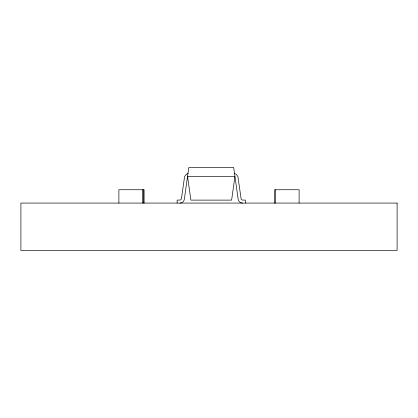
<?xml version="1.0" encoding="UTF-8"?>
<svg xmlns="http://www.w3.org/2000/svg" width="418" height="418" viewBox="0 0 418 418"><rect width="100%" height="100%" fill="white"/><g stroke="black" fill="none" stroke-linecap="round" stroke-linejoin="round"><path stroke-width="0.63" d="M187.551 176.417L188.8 167.529L233.699 167.529L234.947 176.417L231.619 200.117L190.885 200.117L187.551 176.417L234.947 176.417M187.959 176.709L187.374 177.692L184.343 199.25C184.072 201.387 182.096 203.106 179.944 203.075M188.137 173.512L186.203 174.322L184.594 176.589L181.36 199.067L180.409 200.039L177.143 200.117L177.143 203.075M242.56 203.075C240.407 203.106 238.427 201.387 238.161 199.25L235.13 177.692L234.717 176.861M234.367 173.512L236.301 174.322L237.91 176.589L241.144 199.067L242.095 200.039L245.361 200.117L245.361 203.075M299.11 203.075L299.11 189.746L274.642 189.746L274.642 203.075M275.415 189.746L275.415 203.075M144.1 203.075L144.1 189.746L118.89 189.746L118.89 203.075M143.358 189.746L143.358 203.075M142.585 189.746L142.585 203.075M397.1 203.075L20.9 203.075L20.9 250.471L397.1 250.471L397.1 203.075"/></g></svg>
